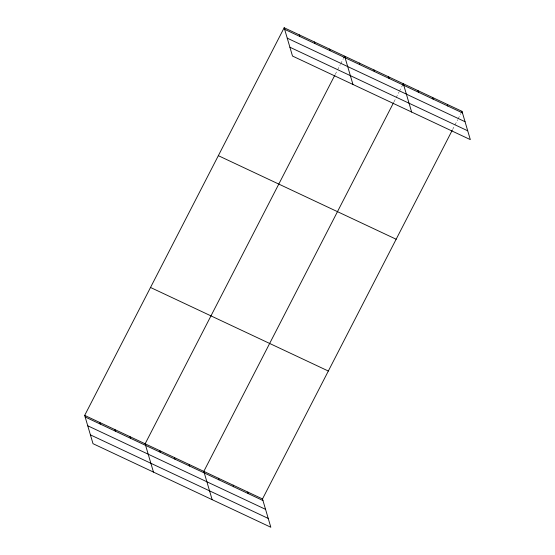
<?xml version="1.0" encoding="UTF-8"?>
<svg xmlns="http://www.w3.org/2000/svg" width="555" height="555" viewBox="0 0 555 555"><rect width="100%" height="100%" fill="white"/><g stroke="black" fill="none" stroke-linecap="round" stroke-linejoin="round"><path stroke-width="0.42" stroke-dasharray="2.77 2.08" d="M335.227 74.439L337.183 70.631M337.579 69.868L340.319 64.54M340.708 63.776L343.455 58.448M393.904 102.016L398.996 92.116M399.392 91.353L402.132 86.025M452.582 129.593L454.545 125.784M454.933 125.021L457.681 119.693M458.069 118.93L460.81 113.602"/><path stroke-width="0.83" d="M452.193 130.356L262.501 498.952L270.826 527.25L93.011 443.681L84.686 415.39L284.174 27.75L461.989 111.319L470.314 139.61L292.499 56.048L284.174 27.75M334.832 75.196L145.139 443.799L153.471 472.097M343.843 57.685L344.627 56.166L352.959 84.457M393.509 102.772L203.824 471.375L212.149 499.673M402.528 85.262L403.312 83.743L411.637 112.034M461.205 112.838L461.989 111.319M284.639 29.332L462.454 112.901M287.233 38.149L465.048 121.712M289.904 47.23L467.719 130.8M218.344 155.671L396.159 239.24M150.516 287.469L328.331 371.031M84.686 415.39L262.501 498.952M85.151 416.971L262.966 500.534M87.746 425.782L265.561 509.351M90.416 434.87L268.231 518.432M447.316 104.423L447.781 106.005M432.65 97.527L433.115 99.109M417.977 90.631L418.442 92.213M388.639 76.847L389.104 78.428M373.966 69.951L374.438 71.533M359.3 63.055L359.765 64.637M329.517 49.062L329.982 50.644M314.401 41.958L314.865 43.54M299.284 34.854L299.749 36.436M247.828 492.056L248.293 493.645M233.162 485.167L233.627 486.749M218.49 478.271L218.954 479.853M189.151 464.479L189.616 466.061M174.478 457.591L174.95 459.172M159.812 450.695L160.277 452.276M130.03 436.695L130.494 438.277M114.913 429.591L115.378 431.173M99.796 422.487L100.261 424.075"/></g></svg>
